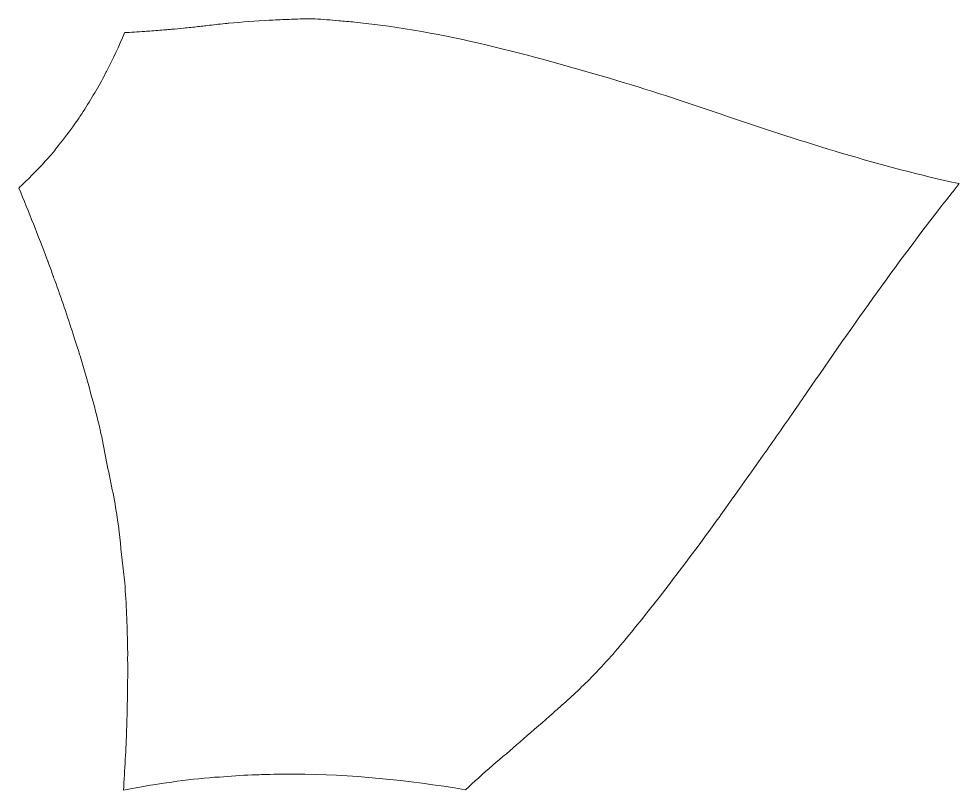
# Model space of a CAD drawing. Header units: millimetres. Extents: x -416 to 1516, y -417 to 43.
# Drawn here: x 696.19 to 707.07, y -106.71 to -97.78 of the extents above; entities that cross this region are included whole.
import ezdxf

# ---------------------------------------------------------------- set-up
doc = ezdxf.new("R2010")
doc.units = ezdxf.units.MM
doc.header["$MEASUREMENT"] = 0
doc.layers.add('Layer 3', color=7, linetype='Continuous')

msp = doc.modelspace()

# ---------------------------------------------------------------- linework, layer by layer
at = {"layer": 'Layer 3', "lineweight": 0}
msp.add_open_spline([(696.2239113656576, -99.70356657433747), (696.33372378425, -99.6010534518045), (696.4354832921455, -99.49522442486699), (696.5309985644741, -99.38661778969448), (696.5451665196572, -99.37053350014773), (696.5625642518577, -99.35593490802898), (696.5764307611857, -99.33972142740153), (696.6009770665182, -99.31097641194647), (696.6206141107841, -99.27943225640965), (696.6440407600838, -99.25010588109147), (696.7113062494333, -99.16716520728407), (696.7755572802332, -99.08213594433876), (696.8363201518544, -98.99531953811045), (696.8469999478586, -98.97994579950753), (696.8597468011541, -98.96577784432444), (696.8702974060776, -98.9502964464876), (696.8716754442717, -98.94825092104323), (696.8729673550787, -98.94609773636495), (696.8743453932727, -98.94405221092059), (696.875120539757, -98.94299715042823), (696.8757234314669, -98.94187749439551), (696.876498577951, -98.94082243390316), (696.8907095968277, -98.91980735144314), (696.9042746603009, -98.89810324988606), (696.9179689148548, -98.87652833940969), (697.0096084547624, -98.73661439901498), (697.0968124342328, -98.5934060860625), (697.1760065666999, -98.44268315858281), (697.1823369296541, -98.43060379253765), (697.187504572882, -98.41710332460484), (697.1937918721426, -98.40495936301933), (697.1941794453846, -98.40420574838193), (697.1946100823203, -98.4034951974381), (697.1949976555624, -98.4027415828007), (697.1957728020466, -98.40121282167912), (697.1966340759179, -98.39977018794467), (697.197409222402, -98.39824142682309), (697.1990456427576, -98.39511930903959), (697.2008543178873, -98.39212638233677), (697.2024046108556, -98.38900426455326), (697.2766464185628, -98.24441791340669), (697.3476153855589, -98.09623574384737), (697.4137612188757, -97.94079734192226), (697.4142779831985, -97.93961309034921), (697.4149670022956, -97.93855802985685), (697.4153115118442, -97.9373737782838), (697.486108224066, -97.93397174649212), (697.5650009106782, -97.92929933574024), (697.6475109475499, -97.92363646003636), (697.6596549091355, -97.92279671801184), (697.6726170808987, -97.92163399828556), (697.6848902335649, -97.92077272441425), (697.7450932771696, -97.91650941875125), (697.8059853398714, -97.91183700799938), (697.8676525490574, -97.90675549215864), (697.8793228100137, -97.90578655905341), (697.8906485614215, -97.90509753995636), (697.9022757586841, -97.90410707500435), (697.920534764756, -97.90255678203599), (697.9375449237144, -97.90072657505945), (697.9557178023991, -97.89913321839752), (698.003518502257, -97.89491297642809), (698.0495966543722, -97.89060660707153), (698.0955886791003, -97.88610645109392), (698.1249150544185, -97.88324271547181), (698.1531217737039, -97.88048663908361), (698.1811562382152, -97.87753677607436), (698.2370529124634, -97.87165858190265), (698.2889015995163, -97.86569426034382), (698.3373913184712, -97.85964381139785), (698.348415624024, -97.85828730505052), (698.3623682607393, -97.85695233055), (698.3728758019693, -97.8555742923559), (698.4345430111553, -97.8475429135059), (698.5055119781514, -97.84009289451906), (698.5795815310843, -97.83300891692751), (698.5932757856382, -97.83171700612054), (698.6069700401921, -97.83040356346679), (698.6210088042944, -97.82911165265982), (698.7706982031285, -97.8154819936463), (698.9340818565165, -97.80400551931106), (699.0876469877716, -97.79537124875115), (699.1020302614224, -97.79455303857341), (699.116241280299, -97.79377789208922), (699.1304522991758, -97.79302427745183), (699.2057276355284, -97.78899782210344), (699.27893591459, -97.78548813107784), (699.3442204740355, -97.78301196869782), (699.4398218737512, -97.77941615028509), (699.521126127203, -97.77758594330855), (699.5777118205483, -97.77782279362316), (699.5944205336518, -97.77788738916351), (699.6061769219951, -97.77795198470386), (699.6174165460158, -97.77799504839743), (699.7095297865527, -97.78346413748027), (699.7990161417821, -97.79248598128225), (699.8894068345763, -97.80030204166442), (699.9518491902464, -97.80568500336013), (700.0155834567236, -97.80923775807929), (700.0772937296031, -97.81569731211412), (701.1345935340263, -97.92626334534387), (702.0899615757796, -98.18944710857016), (703.1228012022575, -98.4951778010393), (703.537246189133, -98.6178232003142), (703.9635767554328, -98.76372299411453), (704.4025680476407, -98.91181903628672), (705.262463880759, -99.20187454429797), (706.1735193818334, -99.49589191211726), (707.0734644499678, -99.68731003001645), (707.0440088835688, -99.72729466949214), (707.0109359669104, -99.76646109879006), (706.9801023623176, -99.805627528088), (706.3910771617269, -100.5515983598785), (705.8513168265754, -101.3209743091219), (705.310264580617, -102.1068005893074), (705.2704737277622, -102.1646566616128), (705.1975238308621, -102.271713003817), (705.1586803792659, -102.3274804869844), (705.0407289225897, -102.4970437803991), (704.9232511665426, -102.6648414623775), (704.805644219415, -102.8328113991303), (704.6624143746157, -103.0372347524863), (704.518237128558, -103.2399570899464), (704.3731555449353, -103.4416889624546), (704.3201441381561, -103.5155647287664), (704.2676494956996, -103.5901079823285), (704.2142074519846, -103.6635746435515), (704.0135306399688, -103.9388593046697), (703.8098393694034, -104.2114524849401), (703.599903863271, -104.4802129964832), (703.4337210698013, -104.692883047157), (703.2644807540885, -104.9038736137818), (703.0886947569536, -105.1120219766312), (703.0747851839319, -105.12849383942), (703.0592391905546, -105.1433508137002), (703.0451142990652, -105.1595858261744), (702.9707863639709, -105.2448088757408), (702.8943913715855, -105.3279002724757), (702.8148096658762, -105.4079987425077), (702.6975041646034, -105.5257564125629), (702.575203274877, -105.638863203713), (702.4504477546175, -105.7502259152737), (702.4109152839242, -105.785495080304), (702.3715550680053, -105.8208934364149), (702.3316350240699, -105.855882687437), (702.2173870450403, -105.9559411794367), (702.1024500469136, -106.0554183115733), (701.987211602932, -106.1559505042022), (701.7866209183034, -106.3309613548529), (701.5569191768243, -106.5223148772118), (701.358567804261, -106.7077686735521), (700.6851377642819, -106.5953078378055), (700.0308280042458, -106.5298725554325), (699.3774656454682, -106.5259322274713), (699.3772933906939, -106.5259322274713), (699.3771211359197, -106.5259537593181), (699.3769488811454, -106.5259537593181), (699.2509875774659, -106.5251786128339), (699.1249832100929, -106.5288174949402), (698.9989357790263, -106.5327147592079), (698.9613842382371, -106.5338774789341), (698.923918824835, -106.5331453961435), (698.8863672840458, -106.5347387528055), (698.7619993370283, -106.5399925234205), (698.6373299441558, -106.5498971729406), (698.5125744238962, -106.5599525453881), (698.4732142079772, -106.563139258712), (698.4341123742196, -106.5642589147447), (698.3946660309135, -106.5679193286978), (698.0660900490078, -106.5984730192826), (697.7353608824238, -106.6461875917533), (697.4003253464833, -106.7129147849332), (697.4165172952639, -106.4761290658627), (697.4284028746881, -106.2385036047675), (697.437532377724, -106.0006628252046), (697.4378768872725, -105.9907797075313), (697.4380491420468, -105.9808750580112), (697.4383936515953, -105.9709919403379), (697.4385659063696, -105.9664917843603), (697.4386520337567, -105.9619700965359), (697.4388242885309, -105.9574699405583), (697.438910415918, -105.9549722463315), (697.4389534796117, -105.9524745521047), (697.4390396069988, -105.9499768578779), (697.4401161993379, -105.9201552500837), (697.4406329636607, -105.8903982378298), (697.4415373012256, -105.8605766300356), (697.4416664923062, -105.8570023434697), (697.4417526196934, -105.8534495887505), (697.4418387470805, -105.8498753021846), (697.4420110018548, -105.8441478309403), (697.4420971292419, -105.8383988278493), (697.4422693840162, -105.8326498247583), (697.4426138935647, -105.8195584619144), (697.4430445305004, -105.8064886309172), (697.4433890400489, -105.7933972680733), (697.4483844285025, -105.6134771563561), (697.4501069762451, -105.4336862357196), (697.4494179571481, -105.2538522513896), (697.4493318297609, -105.241320716562), (697.4491595749867, -105.2288107135812), (697.4490734475995, -105.2163007106004), (697.4490734475995, -105.2116928953888), (697.4489873202124, -105.2070850801773), (697.4489873202124, -105.2024772649658), (697.4489873202124, -105.1998503796583), (697.4489442565189, -105.197201962504), (697.4489011928254, -105.1945750771965), (697.4486858743575, -105.1669281859274), (697.4502361673259, -105.1392166991179), (697.4498485940837, -105.1115698078488), (697.4496763393095, -105.0975956392867), (697.4482121737283, -105.0837291299586), (697.4479537915669, -105.0697549613965), (697.4479537915669, -105.0683984550492), (697.4479537915669, -105.0670634805487), (697.4479537915669, -105.0657069742014), (697.4478676641797, -105.0627786430389), (697.4479537915669, -105.0598503118764), (697.4478676641797, -105.056921980714), (697.4476954094055, -105.0508069362277), (697.4477815367926, -105.0447134235881), (697.4476954094055, -105.0385983791018), (697.4430445305004, -104.796085188787), (697.4340872822387, -104.5538519124804), (697.4153115118442, -104.3127598240532), (697.4084213208736, -104.2243285293162), (697.3937796650613, -104.1370384224587), (697.3848224167997, -104.0488870417299), (697.3667356655021, -103.872605812119), (697.3510604810442, -103.6959154774192), (697.3234997171622, -103.5211199452364), (697.288531997987, -103.2984591176553), (697.2406451707419, -103.0837004778436), (697.1951699103366, -102.8673484813699), (697.172432280134, -102.759172483133), (697.1562403313534, -102.6473145390963), (697.131091134311, -102.5404519835132), (697.0627059889288, -102.2502457525745), (696.982779773671, -101.9653794196379), (696.897513660411, -101.6824078892182), (696.8958772400556, -101.6770033956757), (696.8940685649259, -101.6716634976736), (696.8924321445703, -101.6662590041311), (696.8917431254732, -101.6638474372914), (696.890881851602, -101.6614789341453), (696.8901928325049, -101.6590673673056), (696.8898052592629, -101.6577754564987), (696.8893315586336, -101.6565050775385), (696.8889870490851, -101.6552131667315), (696.8706419156262, -101.5947517409654), (696.8506603618117, -101.5344195062799), (696.8315831455621, -101.4741949308284), (696.8311094449328, -101.4726877015536), (696.8306357443037, -101.4711804722788), (696.8301620436745, -101.469673243004), (696.8301620436745, -101.469673243004), (696.8262863112535, -101.4573354947975), (696.8262863112535, -101.4573354947975), (696.8234441074782, -101.4483782465358), (696.8206019037028, -101.4393564027338), (696.8177596999276, -101.430420686319), (696.7512693570623, -101.2223584508566), (696.6806448996145, -101.0147483841768), (696.606058582359, -100.8083871646103), (696.6022689773251, -100.7979442189206), (696.5983932449043, -100.7874797413842), (696.5946036398705, -100.7770152638478), (696.5933117290635, -100.773419445435), (696.5920198182565, -100.7697805633287), (696.5907279074496, -100.766184744916), (696.589694378804, -100.7633425411407), (696.5886608501585, -100.7604788055186), (696.5876273215129, -100.7576366017432), (696.5682486594084, -100.704625194964), (696.5494728890137, -100.651183151249), (696.5295774625864, -100.5982148081633), (696.5289315071828, -100.5964922604207), (696.528328615473, -100.5947266489845), (696.5276826600694, -100.5930041012418), (696.5266491314239, -100.5902049611601), (696.5256156027783, -100.5873842892315), (696.5245820741328, -100.5845851491498), (696.5222566346803, -100.5782978498892), (696.5201034500019, -100.5719459550883), (696.5176918831622, -100.5656586558277), (696.4139945090562, -100.2904816539433), (696.3056462560452, -100.0154984386801), (696.1892020286436, -99.7393740355373), (696.2018196908584, -99.72787602935527), (696.2115090219107, -99.71515070790663), (696.2239113656576, -99.70356657433747)], degree=3, knots=[0, 0, 0, 0, 1, 1, 1, 2, 2, 2, 3, 3, 3, 4, 4, 4, 5, 5, 5, 6, 6, 6, 7, 7, 7, 8, 8, 8, 9, 9, 9, 10, 10, 10, 11, 11, 11, 12, 12, 12, 13, 13, 13, 14, 14, 14, 15, 15, 15, 16, 16, 16, 17, 17, 17, 18, 18, 18, 19, 19, 19, 20, 20, 20, 21, 21, 21, 22, 22, 22, 23, 23, 23, 24, 24, 24, 25, 25, 25, 26, 26, 26, 27, 27, 27, 28, 28, 28, 29, 29, 29, 30, 30, 30, 31, 31, 31, 32, 32, 32, 33, 33, 33, 34, 34, 34, 35, 35, 35, 36, 36, 36, 37, 37, 37, 38, 38, 38, 39, 39, 39, 40, 40, 40, 41, 41, 41, 42, 42, 42, 43, 43, 43, 44, 44, 44, 45, 45, 45, 46, 46, 46, 47, 47, 47, 48, 48, 48, 49, 49, 49, 50, 50, 50, 51, 51, 51, 52, 52, 52, 53, 53, 53, 54, 54, 54, 55, 55, 55, 56, 56, 56, 57, 57, 57, 58, 58, 58, 59, 59, 59, 60, 60, 60, 61, 61, 61, 62, 62, 62, 63, 63, 63, 64, 64, 64, 65, 65, 65, 66, 66, 66, 67, 67, 67, 68, 68, 68, 69, 69, 69, 70, 70, 70, 71, 71, 71, 72, 72, 72, 73, 73, 73, 74, 74, 74, 75, 75, 75, 76, 76, 76, 77, 77, 77, 78, 78, 78, 79, 79, 79, 80, 80, 80, 81, 81, 81, 82, 82, 82, 83, 83, 83, 84, 84, 84, 85, 85, 85, 86, 86, 86, 87, 87, 87, 88, 88, 88, 89, 89, 89, 90, 90, 90, 91, 91, 91, 92, 92, 92, 93, 93, 93, 94, 94, 94, 95, 95, 95, 96, 96, 96, 97, 97, 97, 97], dxfattribs=at)

doc.saveas('drawing.dxf')
